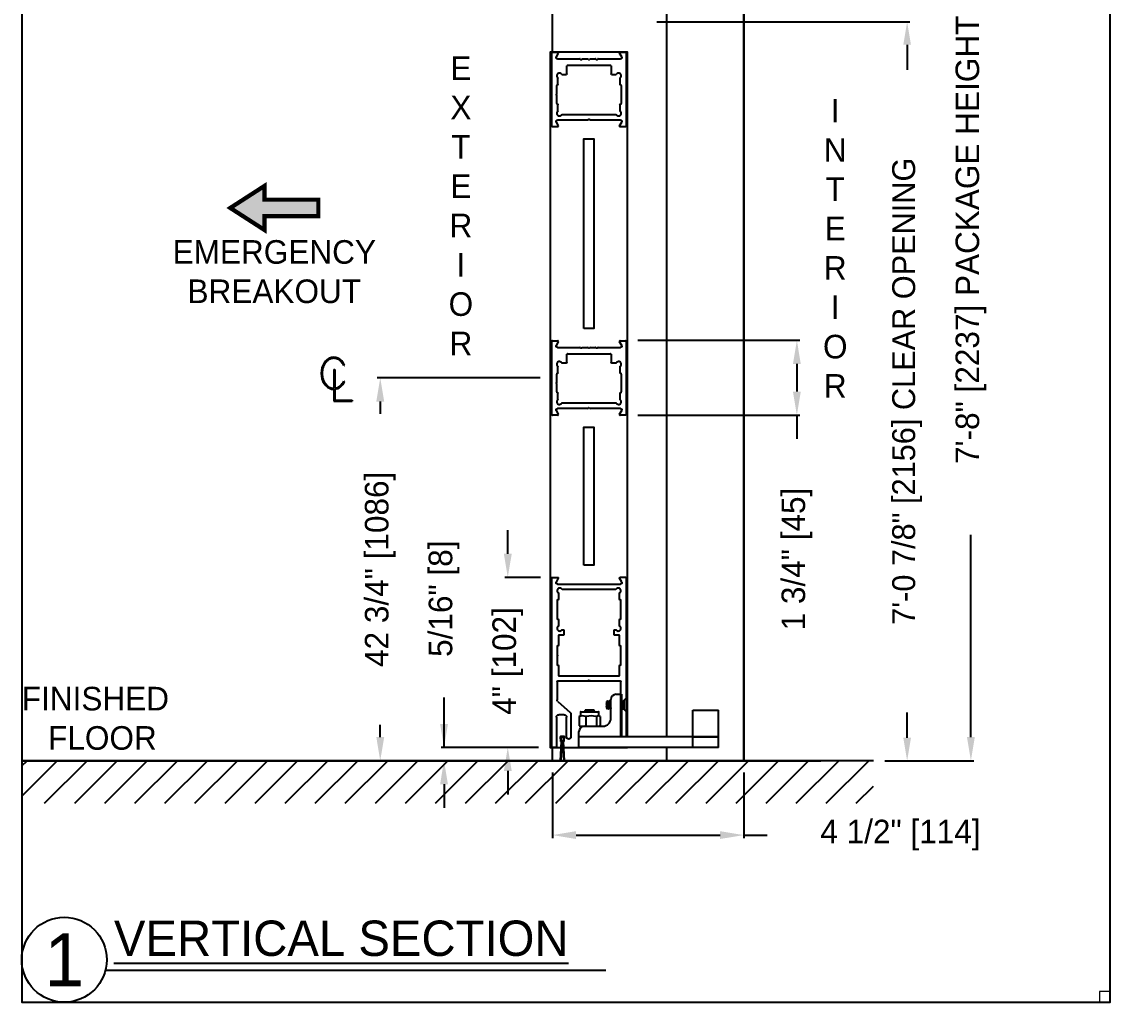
# Model space of a CAD drawing. Header units: inches. Extents: x 0 to 234, y -37 to 292.
# Drawn here: x 0 to 25.6, y -36.98 to -13.92 of the extents above; entities that cross this region are included whole.
import ezdxf

# ---------------------------------------------------------------- set-up
doc = ezdxf.new("R2010")
doc.units = ezdxf.units.IN
doc.header["$MEASUREMENT"] = 0
doc.header["$PDSIZE"] = -1
doc.linetypes.add('HIDDEN', pattern=[0.075, 0.05, -0.025])
doc.layers.get('0').update_dxf_attribs({"lineweight": 25})
doc.layers.get('Defpoints').update_dxf_attribs({"lineweight": 0})
for name, color, linetype, lineweight in [('DIM', 7, 'Continuous', 25), ('NOTES', 7, 'Continuous', 25), ('OBJECTS', 7, 'Continuous', 25)]:
    doc.layers.add(name, color=color, linetype=linetype, lineweight=lineweight)
doc.layers.add('ZOOM BOUNDARY', color=40, linetype='Continuous', lineweight=25, plot=False)
doc.styles.add('DIM', font='ARRomD.shx')
doc.styles.get("Standard").update_dxf_attribs({"font": 'ARRomD.shx', "height": 0.36})
doc.dimstyles.get("Standard").update_dxf_attribs({"dimscale": 0, "dimtxt": 0.36, "dimasz": 0.4, "dimexe": 0.05, "dimexo": 0.2, "dimgap": 0.125, "dimtad": 0, "dimdec": 5, "dimzin": 0, "dimdsep": 46, "dimlunit": 4, "dimtxsty": 'DIM', "dimcen": 0.09, "dimclrd": 256, "dimclre": 256, "dimclrt": 256, "dimadec": 0, "dimazin": 0, "dimtfac": 1, "dimtdec": 4, "dimtofl": 0, "dimtmove": 0, "dimatfit": 3, "dimfxl": 1, "dimfrac": 2, "dimtolj": 1, "dimtzin": 0, "dimlwd": -1, "dimlwe": -1, "dimarcsym": 0})

# ---------------------------------------------------------------- blocks, each defined once
blk = doc.blocks.new('A$C11392')
at = {"lineweight": 50}
blk.add_hatch(color=256, dxfattribs=at).paths.add_polyline_path([(0.807, 1.04), (0.807, 0.714), (2.071, 0.714), (2.071, 0.325), (0.807, 0.325), (0.807, 0), (0, 0.52)])
at = {"lineweight": 50, "const_width": 0.1}
blk.add_lwpolyline([(0.807, 0.325), (0.807, 0), (0, 0.52), (0.807, 1.04), (0.807, 0.714), (2.071, 0.714), (2.071, 0.325)], close=True, dxfattribs=at)
blk = doc.blocks.new('*D6710')
at = {"layer": 'Defpoints', "color": 0}
for p in [(12.477, -26.988), (11.432, -30.989), (12.432, -30.989)]:
    blk.add_point(p, dxfattribs=at)
at = {"layer": 'DIM'}
for p, q in [((11.432, -26.434), (11.432, -25.879)), ((12.2, -26.988), (11.363, -26.988)), ((12.155, -30.989), (11.363, -30.989)), ((11.432, -31.543), (11.432, -32.098))]:
    blk.add_line(p, q, dxfattribs=at)
for points in [[(11.34, -26.434), (11.525, -26.434), (11.432, -26.988)], [(11.525, -31.543), (11.34, -31.543), (11.432, -30.989)]]:
    blk.add_solid(points, dxfattribs=at)
at = {"layer": 'DIM', "insert": (11.432, -28.955), "char_height": 0.5548, "attachment_point": 5, "rotation": 90, "style": 'DIM'}
blk.add_mtext('\\A1;4" [102]', dxfattribs=at)
blk = doc.blocks.new('A$C2040')
at = {"color": 0, "linetype": 'ByBlock', "lineweight": -2, "ltscale": 5}
for p, q in [((0.001, 0.56), (0.005, 0.45)), ((0.089, 0.57), (0.011, 0.57)), ((0.022, 0.55), (0.078, 0.55)), ((0.024, 0.47), (0.022, 0.55)), ((0.078, 0.55), (0.076, 0.47)), ((0.095, 0.45), (0.099, 0.56)), ((0.024, 0.45), (0, 0)), ((0.005, 0.45), (0.024, 0.45)), ((0.02, 0), (0.045, 0.47)), ((0.045, 0.47), (0.024, 0.47)), ((0.055, 0.47), (0.08, 0)), ((0.076, 0.47), (0.055, 0.47)), ((0.076, 0.45), (0.095, 0.45)), ((0.1, 0), (0.076, 0.45)), ((0, 0), (0.02, 0)), ((0.08, 0), (0.1, 0))]:
    blk.add_line(p, q, dxfattribs=at)
for centre, start, end in [((0.011, 0.56), 90, 182), ((0.089, 0.56), 358, 90)]:
    blk.add_arc(centre, 0.01, start, end, dxfattribs=at)
blk = doc.blocks.new('A$C18881')
at = {"color": 0, "linetype": 'ByBlock', "lineweight": -2, "ltscale": 5}
blk.add_blockref('A$C2040', (0.049, 0), dxfattribs=at)
blk = doc.blocks.new('*D6711')
at = {"layer": 'Defpoints', "color": 0}
for p in [(12.432, -30.989), (9.932, -31.301), (12.482, -31.301)]:
    blk.add_point(p, dxfattribs=at)
at = {"layer": 'DIM'}
for p, q in [((9.932, -30.989), (9.932, -29.816)), ((9.932, -30.434), (9.932, -29.879)), ((12.155, -30.989), (9.863, -30.989)), ((9.932, -31.856), (9.932, -32.411))]:
    blk.add_line(p, q, dxfattribs=at)
for points in [[(9.84, -30.434), (10.025, -30.434), (9.932, -30.989)], [(10.025, -31.856), (9.84, -31.856), (9.932, -31.301)]]:
    blk.add_solid(points, dxfattribs=at)
at = {"layer": 'DIM', "insert": (9.932, -27.49), "char_height": 0.5548, "attachment_point": 5, "rotation": 90, "style": 'DIM'}
blk.add_mtext('\\A1;5/16" [8]', dxfattribs=at)
blk = doc.blocks.new('*D6712')
at = {"layer": 'Defpoints', "color": 0}
for p in [(16.982, -6.792), (20.032, -31.301), (22.326, -31.301)]:
    blk.add_point(p, dxfattribs=at)
at = {"layer": 'DIM'}
for p, q in [((17.259, -6.792), (22.395, -6.792)), ((22.326, -7.347), (22.326, -12.109)), ((22.326, -30.746), (22.326, -25.984)), ((20.309, -31.301), (22.395, -31.301))]:
    blk.add_line(p, q, dxfattribs=at)
for points in [[(22.418, -7.347), (22.233, -7.347), (22.326, -6.792)], [(22.233, -30.746), (22.418, -30.746), (22.326, -31.301)]]:
    blk.add_solid(points, dxfattribs=at)
at = {"layer": 'DIM', "insert": (22.326, -19.047), "char_height": 0.5548, "attachment_point": 5, "rotation": 90, "style": 'DIM'}
blk.add_mtext('\\A1;{7\'-8" [2237] PACKAGE HEIGHT}', dxfattribs=at)
blk = doc.blocks.new('*D6713')
at = {"layer": 'Defpoints', "color": 0}
for p in [(14.672, -13.917), (20.826, -13.917), (20.032, -31.301)]:
    blk.add_point(p, dxfattribs=at)
at = {"layer": 'DIM'}
for p, q in [((14.942, -13.917), (20.893, -13.917)), ((20.826, -14.457), (20.826, -15.049)), ((20.826, -30.761), (20.826, -30.169)), ((20.302, -31.301), (20.893, -31.301))]:
    blk.add_line(p, q, dxfattribs=at)
for points in [[(20.916, -14.457), (20.736, -14.457), (20.826, -13.917)], [(20.736, -30.761), (20.916, -30.761), (20.826, -31.301)]]:
    blk.add_solid(points, dxfattribs=at)
at = {"layer": 'DIM', "insert": (20.826, -22.609), "char_height": 0.54, "attachment_point": 5, "rotation": 90, "style": 'DIM'}
blk.add_mtext('\\A1;{7\'-0 7/8" [2156] CLEAR OPENING}', dxfattribs=at)
blk = doc.blocks.new('*D6715')
at = {"layer": 'Defpoints', "color": 0}
for p in [(8.432, -22.296), (12.467, -22.296), (12.482, -31.301)]:
    blk.add_point(p, dxfattribs=at)
at = {"layer": 'DIM'}
for p, q in [((12.19, -22.296), (8.363, -22.296)), ((8.432, -22.851), (8.432, -23.138)), ((8.432, -30.746), (8.432, -30.459))]:
    blk.add_line(p, q, dxfattribs=at)
for points in [[(8.525, -22.851), (8.34, -22.851), (8.432, -22.296)], [(8.34, -30.746), (8.525, -30.746), (8.432, -31.301)]]:
    blk.add_solid(points, dxfattribs=at)
at = {"layer": 'DIM', "insert": (8.432, -26.799), "char_height": 0.5548, "attachment_point": 5, "rotation": 90, "style": 'DIM'}
blk.add_mtext('\\A1;{42 3/4" [1086]}', dxfattribs=at)
blk = doc.blocks.new('A$C3689')
at = {"color": 0, "linetype": 'ByBlock', "lineweight": -2}
for p, q in [((0.167, 0.324), (0.188, 0.333)), ((-0.066, 0.226), (-0.043, 0.226)), ((-0.066, 0.226), (-0.066, -0.213)), ((-0.043, 0.226), (-0.043, -0.212)), ((-0.066, -0.236), (-0.066, -0.516)), ((-0.043, -0.235), (-0.043, -0.493)), ((0.167, -0.044), (0.188, -0.054)), ((-0.043, -0.493), (0.363, -0.493)), ((0.363, -0.493), (0.363, -0.516)), ((-0.066, -0.516), (0.363, -0.516))]:
    blk.add_line(p, q, dxfattribs=at)
for start_param, end_param in [(-1.029349, 3.141593), (3.219218, 4.17279)]:
    blk.add_ellipse((-0.066, 0.14), major_axis=(0, 0.376), ratio=0.788732, start_param=start_param, end_param=end_param, dxfattribs=at)
for points, knots in [([(0.167, 0.324), (0.162, 0.334), (0.152, 0.353), (0.134, 0.38), (0.115, 0.405), (0.093, 0.427), (0.07, 0.446), (0.046, 0.462), (0.021, 0.475), (-0.005, 0.484), (-0.032, 0.49), (-0.058, 0.493), (-0.085, 0.492), (-0.112, 0.488), (-0.138, 0.481), (-0.164, 0.47), (-0.189, 0.456), (-0.213, 0.438), (-0.235, 0.418), (-0.256, 0.395), (-0.275, 0.369), (-0.291, 0.341), (-0.306, 0.311), (-0.318, 0.279), (-0.328, 0.245), (-0.335, 0.21), (-0.339, 0.175), (-0.34, 0.139), (-0.339, 0.104), (-0.335, 0.068), (-0.328, 0.034), (-0.318, 0), (-0.306, -0.032), (-0.291, -0.062), (-0.274, -0.09), (-0.255, -0.116), (-0.235, -0.139), (-0.212, -0.159), (-0.188, -0.177), (-0.164, -0.191), (-0.138, -0.202), (-0.112, -0.209), (-0.088, -0.213), (-0.072, -0.213), (-0.066, -0.213)], [0, 0, 0, 0, 0.033269, 0.065719, 0.097292, 0.127963, 0.157741, 0.186675, 0.214852, 0.242401, 0.269486, 0.296298, 0.323048, 0.34995, 0.377208, 0.405004, 0.433487, 0.462768, 0.492919, 0.523971, 0.555919, 0.588722, 0.622314, 0.656598, 0.691462, 0.726773, 0.76239, 0.79816, 0.833928, 0.86954, 0.904845, 0.939699, 0.973972, 1.007549, 1.040338, 1.072269, 1.103305, 1.133439, 1.162705, 1.191174, 1.218958, 1.246208, 1.273105, 1.291626, 1.291626, 1.291626, 1.291626]), ([(-0.043, -0.212), (-0.039, -0.212), (-0.026, -0.21), (-0.005, -0.205), (0.021, -0.195), (0.047, -0.183), (0.071, -0.166), (0.094, -0.147), (0.115, -0.125), (0.135, -0.1), (0.153, -0.073), (0.163, -0.054), (0.167, -0.044)], [1.3146561, 1.3146561, 1.3146561, 1.3146561, 1.32667, 1.3537613, 1.3813205, 1.4095106, 1.4384591, 1.4682535, 1.4989411, 1.5305307, 1.5629963, 1.5962801, 1.5962801, 1.5962801, 1.5962801])]:
    blk.add_open_spline(points, degree=3, knots=knots, dxfattribs=at)
blk = doc.blocks.new('A$C7232')
at = {"color": 0, "linetype": 'ByBlock', "lineweight": -2}
for p, q in [((0, 0.015), (0, 1.735)), ((0.015, 1.75), (0.141, 1.75)), ((0.154, 1.728), (0.104, 1.641)), ((0.131, 1.594), (0.662, 1.594)), ((0.669, 1.591), (0.683, 1.577)), ((0.697, 1.577), (0.711, 1.591)), ((0.718, 1.594), (0.847, 1.594)), ((0.854, 1.591), (0.868, 1.577)), ((0.882, 1.577), (0.896, 1.591)), ((0.903, 1.594), (1.032, 1.594)), ((1.039, 1.591), (1.053, 1.577)), ((1.067, 1.577), (1.081, 1.591)), ((1.088, 1.594), (1.619, 1.594)), ((1.646, 1.641), (1.596, 1.728)), ((1.609, 1.75), (1.735, 1.75)), ((1.75, 1.735), (1.75, 0.015)), ((0.356, 1.241), (0.356, 1.434)), ((0.366, 1.444), (1.384, 1.444)), ((1.394, 1.434), (1.394, 1.241)), ((0.146, 0.996), (0.146, 1.143)), ((0.234, 1.231), (0.346, 1.231)), ((1.404, 1.231), (1.516, 1.231)), ((1.604, 1.143), (1.604, 0.996)), ((0.115, 0.776), (0.115, 0.966)), ((0.13, 0.981), (0.131, 0.981)), ((1.619, 0.981), (1.62, 0.981)), ((1.635, 0.966), (1.635, 0.546)), ((0.115, 0.546), (0.115, 0.736)), ((0.131, 0.531), (0.13, 0.531)), ((0.146, 0.369), (0.146, 0.516)), ((1.604, 0.516), (1.604, 0.369)), ((1.62, 0.531), (1.619, 0.531)), ((1.516, 0.281), (0.234, 0.281)), ((0.141, 0), (0.015, 0)), ((0.104, 0.11), (0.154, 0.023)), ((0.847, 0.156), (0.131, 0.156)), ((0.868, 0.173), (0.854, 0.159)), ((0.896, 0.159), (0.882, 0.173)), ((1.619, 0.156), (0.903, 0.156)), ((1.596, 0.023), (1.646, 0.11)), ((1.735, 0), (1.609, 0))]:
    blk.add_line(p, q, dxfattribs=at)
for centre, radius, start, end in [((0.015, 1.735), 0.015, 90, 180), ((0.141, 1.735), 0.015, 330, 90), ((0.662, 1.584), 0.01, 45, 90), ((0.718, 1.584), 0.01, 90, 135), ((0.847, 1.584), 0.01, 45, 90), ((0.903, 1.584), 0.01, 90, 135), ((1.032, 1.584), 0.01, 45, 90), ((1.088, 1.584), 0.01, 90, 135), ((1.609, 1.735), 0.015, 90, 210), ((1.735, 1.735), 0.015, 0, 90), ((0.366, 1.434), 0.01, 90, 180), ((1.384, 1.434), 0.01, 0, 90), ((0.177, 1.2), 0.06, 36.1063, 233.8937), ((1.573, 1.2), 0.06, 306.1063, 143.8937), ((0.13, 0.966), 0.015, 90, 180), ((1.62, 0.966), 0.015, 0, 90), ((0.115, 0.756), 0.01, 126.8699, 233.1301), ((0.13, 0.546), 0.015, 180, 270), ((1.62, 0.546), 0.015, 270, 0), ((0.177, 0.312), 0.06, 126.1063, 323.8937), ((1.573, 0.312), 0.06, 216.1063, 53.8937), ((0.015, 0.015), 0.015, 180, 270), ((0.141, 0.015), 0.015, 270, 30), ((0.847, 0.166), 0.01, 270, 315), ((0.903, 0.166), 0.01, 225, 270), ((1.609, 0.015), 0.015, 150, 270), ((1.735, 0.015), 0.015, 270, 0)]:
    blk.add_arc(centre, radius, start, end, dxfattribs=at)
at = {"color": 0, "linetype": 'ByBlock', "lineweight": -2, "extrusion": (0, 0, -1)}
for centre, radius, start, end in [((-0.131, 1.625), 0.031, 270, 30), ((-0.69, 1.584), 0.01, 225, 315), ((-0.875, 1.584), 0.01, 225, 315), ((-1.06, 1.584), 0.01, 225, 315), ((-1.619, 1.625), 0.031, 150, 270), ((-0.136, 1.143), 0.01, 126.1063, 180), ((-0.234, 1.241), 0.01, 270, 323.8937), ((-0.346, 1.241), 0.01, 180, 270), ((-1.404, 1.241), 0.01, 270, 0), ((-1.516, 1.241), 0.01, 216.1063, 270), ((-1.614, 1.143), 0.01, 0, 53.8937), ((-0.1, 0.776), 0.015, 180, 233.1301), ((-0.131, 0.996), 0.015, 180, 270), ((-1.619, 0.996), 0.015, 270, 0), ((-0.1, 0.736), 0.015, 126.8699, 180), ((-0.131, 0.516), 0.015, 90, 180), ((-1.619, 0.516), 0.015, 0, 90), ((-0.136, 0.369), 0.01, 180, 233.8937), ((-0.234, 0.271), 0.01, 36.1063, 90), ((-1.516, 0.271), 0.01, 90, 143.8937), ((-1.614, 0.369), 0.01, 306.1063, 0), ((-0.131, 0.125), 0.031, 330, 90), ((-0.875, 0.166), 0.01, 45, 135), ((-1.619, 0.125), 0.031, 90, 210)]:
    blk.add_arc(centre, radius, start, end, dxfattribs=at)
blk = doc.blocks.new('A$C6032')
at = {"color": 0, "linetype": 'ByBlock', "lineweight": -2, "ltscale": 5}
for p, q in [((0.01, 4), (0.141, 4)), ((0.104, 3.891), (0.154, 3.978)), ((1.619, 3.844), (0.131, 3.844)), ((1.596, 3.978), (1.646, 3.891)), ((1.74, 4), (1.609, 4)), ((0.156, 3.484), (0.156, 3.629)), ((0.246, 3.719), (1.504, 3.719)), ((1.594, 3.629), (1.594, 3.484)), ((0.125, 3.034), (0.125, 3.454)), ((0.14, 3.469), (0.141, 3.469)), ((1.609, 3.469), (1.61, 3.469)), ((1.625, 3.454), (1.625, 3.034)), ((0.141, 3.019), (0.14, 3.019)), ((0.156, 2.859), (0.156, 3.004)), ((1.594, 3.004), (1.594, 2.859)), ((1.61, 3.019), (1.609, 3.019)), ((0.156, 2.402), (0.156, 2.622)), ((0.171, 2.637), (0.266, 2.637)), ((0.266, 2.769), (0.246, 2.769)), ((0.281, 2.652), (0.281, 2.754)), ((1.469, 2.754), (1.469, 2.652)), ((1.504, 2.769), (1.484, 2.769)), ((1.484, 2.637), (1.579, 2.637)), ((1.594, 2.622), (1.594, 2.402)), ((0.125, 1.952), (0.125, 2.372)), ((0.14, 2.387), (0.141, 2.387)), ((1.609, 2.387), (1.61, 2.387)), ((1.625, 2.372), (1.625, 2.179)), ((1.625, 2.145), (1.625, 1.952)), ((0.141, 1.937), (0.14, 1.937)), ((1.61, 1.937), (1.609, 1.937))]:
    blk.add_line(p, q, dxfattribs=at)
for centre, radius, start, end in [((0.01, 3.99), 0.01, 90, 180), ((0.131, 3.875), 0.031, 150, 270), ((0.141, 3.985), 0.015, 330, 90), ((1.609, 3.985), 0.015, 90, 210), ((1.619, 3.875), 0.031, 270, 30), ((1.74, 3.99), 0.01, 0, 90), ((0.141, 3.629), 0.015, 0, 54.0792), ((0.246, 3.734), 0.015, 215.9208, 270), ((1.504, 3.734), 0.015, 270, 324.0792), ((1.609, 3.629), 0.015, 125.9208, 180), ((0.141, 3.484), 0.015, 270, 0), ((1.609, 3.484), 0.015, 180, 270), ((0.141, 3.004), 0.015, 0, 90), ((0.141, 2.859), 0.015, 305.9208, 0), ((1.609, 3.004), 0.015, 90, 180), ((1.609, 2.859), 0.015, 180, 234.0792), ((0.246, 2.754), 0.015, 90, 144.0792), ((0.266, 2.754), 0.015, 0, 90), ((0.266, 2.652), 0.015, 270, 0), ((1.484, 2.754), 0.015, 90, 180), ((1.484, 2.652), 0.015, 180, 270), ((1.504, 2.754), 0.015, 35.9208, 90), ((0.141, 2.402), 0.015, 270, 0), ((1.609, 2.402), 0.015, 180, 270), ((1.625, 2.162), 0.01, 120, 240), ((0.141, 1.922), 0.015, 0, 90), ((1.609, 1.922), 0.015, 90, 180)]:
    blk.add_arc(centre, radius, start, end, dxfattribs=at)
at = {"color": 0, "linetype": 'ByBlock', "lineweight": -2, "ltscale": 5, "extrusion": (0, 0, -1)}
for centre, radius, start, end in [((-0.185, 3.69), 0.06, 305.9208, 144.0792), ((-1.565, 3.69), 0.06, 35.9208, 234.0792), ((-0.14, 3.454), 0.015, 0, 90), ((-1.61, 3.454), 0.015, 90, 180), ((-0.185, 2.798), 0.06, 215.9208, 54.0792), ((-0.14, 3.034), 0.015, 270, 0), ((-1.565, 2.798), 0.06, 125.9208, 324.0792), ((-1.61, 3.034), 0.015, 180, 270), ((-0.171, 2.622), 0.015, 0, 90), ((-1.579, 2.622), 0.015, 90, 180), ((-0.14, 2.372), 0.015, 0, 90), ((-1.61, 2.372), 0.015, 90, 180), ((-1.615, 2.179), 0.01, 180, 240), ((-1.615, 2.145), 0.01, 120, 180), ((-0.14, 1.952), 0.015, 270, 0), ((-1.61, 1.952), 0.015, 180, 270)]:
    blk.add_arc(centre, radius, start, end, dxfattribs=at)
blk.add_wipeout([(1.75, 1.687), (1.75, 0), (1.64, 0), (1.64, 0.77), (1.401, 0.77), (1.401, 0.198), (1.301, 0.198), (1.301, 0.806), (1.625, 1.095), (1.625, 1.562), (0.125, 1.562), (0.125, 0), (0, 0), (0, 1.687)])
at = {"color": 0, "linetype": 'ByBlock', "lineweight": -2, "ltscale": 5}
for p, q in [((0, 3.99), (0, 0.01)), ((1.75, 0.01), (1.75, 3.99)), ((0.156, 1.702), (0.156, 1.922)), ((1.594, 1.922), (1.594, 1.702)), ((0.125, 0.01), (0.125, 1.552)), ((0.135, 1.562), (0.847, 1.562)), ((1.579, 1.687), (0.171, 1.687)), ((0.868, 1.579), (0.854, 1.565)), ((0.882, 1.579), (0.896, 1.565)), ((0.903, 1.562), (1.615, 1.562)), ((1.625, 1.552), (1.625, 1.117)), ((1.608, 1.08), (1.318, 0.821)), ((1.301, 0.784), (1.301, 0.248)), ((1.459, 0.77), (1.582, 0.77)), ((1.401, 0.248), (1.401, 0.712)), ((1.64, 0.712), (1.64, 0.01)), ((0.01, 0), (0.115, 0)), ((1.65, 0), (1.74, 0))]:
    blk.add_line(p, q, dxfattribs=at)
blk.add_line((0.135, 1.562), (1.615, 1.562))
for centre, radius, start, end in [((0.135, 1.552), 0.01, 90, 180), ((0.847, 1.572), 0.01, 270, 315), ((0.875, 1.572), 0.01, 45, 135), ((0.903, 1.572), 0.01, 225, 270), ((1.615, 1.552), 0.01, 0, 90), ((1.575, 1.117), 0.05, 311.6438, 0), ((1.351, 0.784), 0.05, 131.6438, 180), ((1.459, 0.712), 0.058, 90, 180), ((1.582, 0.712), 0.058, 0, 90), ((0.01, 0.01), 0.01, 180, 270), ((0.115, 0.01), 0.01, 270, 0), ((1.351, 0.248), 0.05, 180, 0), ((1.65, 0.01), 0.01, 180, 270), ((1.74, 0.01), 0.01, 270, 0)]:
    blk.add_arc(centre, radius, start, end, dxfattribs=at)
at = {"color": 0, "linetype": 'ByBlock', "lineweight": -2, "ltscale": 5, "extrusion": (0, 0, -1)}
for centre, start, end in [((-0.171, 1.702), 270, 0), ((-1.579, 1.702), 180, 270)]:
    blk.add_arc(centre, 0.015, start, end, dxfattribs=at)
blk = doc.blocks.new('*D6758')
at = {"layer": 'Defpoints', "color": 0}
for p in [(12.482, -31.301), (16.982, -31.301), (16.982, -33.051)]:
    blk.add_point(p, dxfattribs=at)
at = {"layer": 'DIM'}
for p, q in [((12.482, -31.578), (12.482, -33.12)), ((16.982, -31.578), (16.982, -33.12)), ((13.037, -33.051), (16.427, -33.051)), ((16.982, -33.051), (17.537, -33.051))]:
    blk.add_line(p, q, dxfattribs=at)
for points in [[(13.037, -32.959), (13.037, -33.143), (12.482, -33.051)], [(16.427, -33.143), (16.427, -32.959), (16.982, -33.051)]]:
    blk.add_solid(points, dxfattribs=at)
at = {"layer": 'DIM', "insert": (20.669, -33.051), "char_height": 0.5548, "attachment_point": 5, "style": 'DIM'}
blk.add_mtext('\\A1;4 1/2" [114]', dxfattribs=at)
blk = doc.blocks.new('A$C6494')
for p, q in [((0.654, 1.081), (0.646, 1.077)), ((0.646, 1.077), (0.646, 0.923)), ((0.665, 1.078), (0.655, 1.079)), ((0.656, 1.078), (0.656, 1.079)), ((0.663, 1.078), (0.659, 1.079)), ((0.665, 1.082), (0.662, 1.078)), ((0.663, 1.078), (0.664, 1.078)), ((0.671, 1.086), (0.664, 1.078)), ((0.676, 1.091), (0.672, 1.089)), ((0.685, 1.095), (0.676, 1.091)), ((0.691, 1.095), (0.685, 1.095)), ((0.685, 1.095), (0.685, 1.004)), ((0.698, 1.078), (0.693, 1.092)), ((0.706, 1.078), (0.697, 1.079)), ((0.705, 1.078), (0.701, 1.079)), ((0.713, 1.091), (0.703, 1.078)), ((0.705, 1.078), (0.705, 1.078)), ((0.717, 1.092), (0.706, 1.078)), ((0.721, 1.095), (0.719, 1.095)), ((0.732, 1.095), (0.721, 1.095)), ((0.739, 1.078), (0.734, 1.092)), ((0.748, 1.078), (0.739, 1.079)), ((0.746, 1.078), (0.742, 1.079)), ((0.751, 1.086), (0.745, 1.078)), ((0.746, 1.078), (0.747, 1.078)), ((0.751, 1.082), (0.747, 1.078)), ((0.751, 0.687), (0.751, 1.125)), ((0.876, 1.25), (1.001, 1.25)), ((1.001, 1.25), (1.001, 0.25)), ((1.009, 1.092), (1.001, 1.082)), ((1.004, 1.09), (1.001, 1.086)), ((1.013, 1.095), (1.01, 1.095)), ((1.024, 1.095), (1.013, 1.095)), ((1.031, 1.078), (1.026, 1.092)), ((1.04, 1.078), (1.031, 1.079)), ((1.038, 1.078), (1.034, 1.079)), ((1.046, 1.09), (1.037, 1.078)), ((1.038, 1.078), (1.039, 1.078)), ((1.051, 1.092), (1.039, 1.078)), ((1.055, 1.095), (1.052, 1.095)), ((1.065, 1.095), (1.055, 1.095)), ((1.146, 1.181), (1.065, 1.111)), ((1.065, 0.941), (1.065, 1.111)), ((1.146, 0.903), (1.146, 1.181)), ((0.035, 0.83), (0.035, 0.748)), ((0.045, 0.84), (0.092, 0.84)), ((0.092, 0.84), (0.457, 0.84)), ((0.148, 0.875), (0.134, 0.844)), ((0.354, 0.875), (0.148, 0.875)), ((0.356, 0.84), (0.353, 0.843)), ((0.363, 0.855), (0.354, 0.875)), ((0.355, 0.841), (0.357, 0.851)), ((0.357, 0.85), (0.36, 0.851)), ((0.364, 0.854), (0.36, 0.852)), ((0.467, 0.748), (0.467, 0.83)), ((0.646, 0.923), (0.661, 0.916)), ((0.661, 0.916), (0.663, 0.915)), ((0.664, 0.918), (0.669, 0.924)), ((0.667, 0.917), (0.67, 0.922)), ((0.667, 0.917), (0.669, 0.922)), ((0.668, 0.922), (0.677, 0.921)), ((0.67, 0.922), (0.673, 0.921)), ((0.676, 0.921), (0.68, 0.909)), ((0.682, 0.906), (0.685, 0.905)), ((0.685, 0.906), (0.683, 0.907)), ((0.685, 0.906), (0.685, 0.905)), ((0.685, 0.905), (0.694, 0.905)), ((0.695, 0.905), (0.694, 0.906)), ((0.694, 0.905), (0.697, 0.905)), ((0.7, 0.907), (0.697, 0.906)), ((0.698, 0.908), (0.711, 0.924)), ((0.7, 0.912), (0.698, 0.909)), ((0.702, 0.909), (0.712, 0.922)), ((0.71, 0.922), (0.719, 0.921)), ((0.712, 0.922), (0.715, 0.921)), ((0.718, 0.921), (0.722, 0.908)), ((0.725, 0.905), (0.736, 0.905)), ((0.736, 0.905), (0.736, 0.906)), ((0.736, 0.905), (0.738, 0.905)), ((0.742, 0.907), (0.738, 0.906)), ((0.742, 0.912), (0.739, 0.909)), ((0.74, 0.908), (0.751, 0.922)), ((0.744, 0.909), (0.751, 0.918)), ((1.001, 0.922), (1.003, 0.924)), ((1.001, 0.922), (1.011, 0.921)), ((1.001, 0.918), (1.004, 0.922)), ((1.004, 0.922), (1.006, 0.921)), ((1.01, 0.921), (1.014, 0.908)), ((1.017, 0.905), (1.065, 0.905)), ((1.065, 0.889), (1.065, 0.941)), ((1.065, 0.889), (1.146, 0.819)), ((1.146, 0.819), (1.146, 0.903)), ((2.675, 0.875), (3.285, 0.875)), ((2.675, 0.25), (2.675, 0.875)), ((3.285, 0.25), (3.285, 0.875)), ((0.005, 0.731), (0.02, 0.736)), ((0.005, 0.731), (0.005, 0.509)), ((0.028, 0.738), (0.02, 0.736)), ((0.084, 0.74), (0.048, 0.738)), ((0.121, 0.738), (0.084, 0.74)), ((0.164, 0.731), (0.121, 0.738)), ((0.23, 0.738), (0.164, 0.731)), ((0.164, 0.731), (0.164, 0.509)), ((0.287, 0.74), (0.23, 0.738)), ((0.343, 0.738), (0.287, 0.74)), ((0.41, 0.731), (0.343, 0.738)), ((0.433, 0.738), (0.41, 0.731)), ((0.41, 0.731), (0.41, 0.509)), ((0.453, 0.74), (0.433, 0.738)), ((0.473, 0.738), (0.453, 0.74)), ((0.497, 0.731), (0.473, 0.738)), ((0.482, 0.736), (0.474, 0.738)), ((0.497, 0.731), (0.497, 0.509)), ((0.02, 0.506), (0.005, 0.509)), ((0.02, 0.504), (0.035, 0.5)), ((0.035, 0.5), (0.084, 0.5)), ((0.084, 0.5), (0.164, 0.509)), ((0.084, 0.5), (0.126, 0.5)), ((0.126, 0.5), (0.563, 0.5)), ((0.164, 0.509), (0.287, 0.5)), ((0.287, 0.5), (0.41, 0.509)), ((0.41, 0.509), (0.453, 0.5)), ((0.453, 0.5), (0.497, 0.509)), ((0.467, 0.5), (0.482, 0.504))]:
    blk.add_line(p, q)
at = {"flags": 128}
for points in [[(0.671, 1.085), (0.674, 1.089), (0.68, 1.091), (0.683, 1.083), (0.682, 1.068), (0.679, 1.049), (0.673, 1.025), (0.665, 0.999), (0.655, 0.972), (0.652, 0.964)], [(0.665, 1.082), (0.674, 1.09), (0.675, 1.089)], [(0.685, 0.906), (0.69, 0.916), (0.697, 0.936), (0.705, 0.963), (0.713, 0.995), (0.719, 1.027), (0.724, 1.056), (0.726, 1.079), (0.724, 1.092), (0.721, 1.095), (0.718, 1.091)], [(0.72, 1.094), (0.715, 1.093), (0.713, 1.09)], [(1.001, 0.981), (1.002, 0.985), (1.009, 1.018), (1.014, 1.049), (1.017, 1.073), (1.017, 1.089), (1.014, 1.095), (1.01, 1.092)], [(1.012, 1.093), (1.009, 1.094), (1.005, 1.09)], [(1.022, 0.912), (1.028, 0.929), (1.036, 0.954), (1.044, 0.985), (1.051, 1.018), (1.056, 1.049), (1.059, 1.073), (1.058, 1.089), (1.055, 1.095), (1.051, 1.092)], [(1.053, 1.093), (1.05, 1.094), (1.047, 1.09)], [(0.662, 0.917), (0.662, 0.916), (0.666, 0.922), (0.672, 0.938), (0.677, 0.962), (0.683, 0.991), (0.685, 1.004)], [(0.709, 0.923), (0.705, 0.914), (0.702, 0.909)], [(0.723, 0.908), (0.723, 0.906), (0.727, 0.907), (0.73, 0.912)], [(0.751, 0.934), (0.747, 0.922), (0.742, 0.912)], [(0.751, 0.924), (0.747, 0.914), (0.744, 0.909)], [(1.015, 0.908), (1.015, 0.906), (1.019, 0.907), (1.022, 0.912)], [(0.048, 0.738), (0.025, 0.735), (0.005, 0.731)], [(0.005, 0.509), (0.025, 0.505), (0.084, 0.5)]]:
    blk.add_lwpolyline(points, dxfattribs=at)
for centre, radius, start, end in [((0.503, 1.053), 0.153, 346.2303, 10.1448), ((0.399, 1.05), 0.267, 341.2281, 5.9986), ((0.456, 1.06), 0.2, 347.4576, 4.8898), ((0.341, 1.064), 0.357, 336.8182, 2.1616), ((0.442, 1.045), 0.266, 332.0527, 6.927), ((0.491, 1.061), 0.202, 343.4732, 9.386), ((0.396, 1.059), 0.338, 334.311, 5.9264), ((0.383, 1.064), 0.357, 336.8182, 2.1616), ((0.484, 1.045), 0.266, 332.0524, 6.9273), ((0.876, 1.125), 0.125, 90, 180), ((0.688, 1.06), 0.338, 338.089, 5.632), ((0.675, 1.064), 0.357, 336.8182, 2.1616), ((0.775, 1.045), 0.266, 332.0529, 6.9268), ((0.045, 0.83), 0.01, 90, 180), ((0.195, 0.562), 0.287, 75.5141, 101.9862), ((0.287, -0.275), 1.143, 88.3979, 91.6021), ((0.208, 0.525), 0.347, 65.4, 82.0423), ((0.229, 0.567), 0.302, 65.9153, 85.02), ((0.312, 0.771), 0.0975, 58.8704, 85.7096), ((0.317, 0.812), 0.0564, 44.7384, 87.2933), ((0.457, 0.83), 0.01, 0, 90), ((1.817, 0.99), 1.165, 178.6933, 181.3067), ((0.329, 1.071), 0.431, 338.3718, 347.9696), ((0.025, 0.748), 0.01, 285, 0), ((0.477, 0.748), 0.01, 180, 255), ((0.563, 0.687), 0.188, 270, 0), ((0.126, 0.375), 0.125, 90, 180)]:
    blk.add_arc(centre, radius, start, end)
blk.add_wipeout([(3.28, 0), (3.28, 0.25), (0, 0.25), (0, 0)])
for p, q in [((0.001, 0.25), (0.001, 0.375)), ((2.555, 0.25), (0, 0.25)), ((0, 0), (0, 0.25)), ((2.555, 0), (0, 0)), ((1.001, 0.25), (0.001, 0.25)), ((2.675, 0.25), (2.555, 0.25)), ((2.68, 0), (2.555, 0)), ((2.675, 0.25), (3.285, 0.25)), ((3.28, 0.25), (2.68, 0.25)), ((2.68, 0), (2.68, 0.25)), ((3.28, 0), (2.68, 0)), ((3.28, 0), (3.28, 0.25))]:
    blk.add_line(p, q)
blk = doc.blocks.new('*D7066')
at = {"layer": 'Defpoints', "color": 0}
for p in [(14.217, -21.411), (14.217, -23.171), (18.232, -23.171)]:
    blk.add_point(p, dxfattribs=at)
at = {"layer": 'DIM'}
for p, q in [((14.494, -21.411), (18.301, -21.411)), ((18.232, -21.966), (18.232, -22.617)), ((14.494, -23.171), (18.301, -23.171)), ((18.232, -23.171), (18.232, -23.726))]:
    blk.add_line(p, q, dxfattribs=at)
for points in [[(18.324, -21.966), (18.14, -21.966), (18.232, -21.411)], [(18.14, -22.617), (18.324, -22.617), (18.232, -23.171)]]:
    blk.add_solid(points, dxfattribs=at)
at = {"layer": 'DIM', "insert": (18.232, -26.557), "char_height": 0.5548, "attachment_point": 5, "rotation": 90, "style": 'DIM'}
blk.add_mtext('\\A1;{1 3/4" [45]}', dxfattribs=at)

msp = doc.modelspace()

# ---------------------------------------------------------------- hatches: boundary and pattern name
h = msp.add_hatch()
h.set_pattern_fill('ANSI31', color=256, scale=4, style=0)
h.set_pattern_definition([(45, (-1679.68706, -1740.1038), (-0.35355339, 0.35355339), [])])
h.paths.add_polyline_path([(0, -31.301032), (0, -32.301032), (20.032032, -32.301032), (20.032032, -31.301032)])

# ---------------------------------------------------------------- linework, layer by layer
at = {"linetype": 'HIDDEN', "ltscale": 15}
msp.add_line((11.482032, -31.301032), (3, -31.301032), dxfattribs=at)
msp.add_line((13.741483, -36.233197), (1.968246, -36.233197))
for points in [[(15.162032, -13.291885), (15.162032, -31.301032), (16.982032, -31.301032), (16.982032, -13.291885)], [(13.224062, -21.133475), (13.224062, -16.673729), (13.460062, -16.673729), (13.460062, -21.133475)], [(13.224062, -26.70047), (13.224062, -23.453475), (13.460062, -23.453475), (13.460062, -26.70047)]]:
    msp.add_lwpolyline(points, close=True)
for points in [[(0, -31.301032), (18.794532, -31.301032)], [(20.032032, -31.301032), (0, -31.301032)]]:
    msp.add_lwpolyline(points)
at = {"layer": 'Defpoints'}
msp.add_lwpolyline([(25.603065, -36.983197), (25.603065, -36.733197), (25.353065, -36.733197), (25.353065, -36.983197)], close=True, dxfattribs=at)
at = {"layer": 'NOTES'}
msp.add_circle((1, -35.983197), 1, dxfattribs=at)
at = {"layer": 'ZOOM BOUNDARY'}
msp.add_lwpolyline([(0, 0), (0, -36.983197), (25.603065, -36.983197), (25.603065, 0)], close=True, dxfattribs=at)

# ---------------------------------------------------------------- block references
at = {"rotation": 360}
for p in [(12.467062, -16.385729), (12.467062, -23.171475)]:
    msp.add_blockref('A$C7232', p, dxfattribs=at)
for name, p in [('A$C3689', (7.405101, -22.326612)), ('A$C18881', (12.618054, -31.301032))]:
    msp.add_blockref(name, p)
at = {"layer": 'OBJECTS'}
msp.add_blockref('A$C11392', (4.904434, -18.817164), dxfattribs=at)

# ---------------------------------------------------------------- texts
at = {"layer": 'NOTES'}
for s, insert, char_height, width, attachment_point in [('{E\\PX\\PT\\PE\\PR\\PI\\PO\\PR}', (10.329222, -18.245928), 0.555, 1, 5), ('{I\\PN\\PT\\PE\\PR\\PI\\PO\\PR}', (19.134843, -19.245928), 0.555, 1, 5), ('{\\FARROMD.SHX|c0;EMERGENCY\\PBREAKOUT}', (5.939821, -19.798635), 0.555, 3.85844405, 5), ('{FINISHED\\P   FLOOR}', (0, -31.051032), 0.555, 8.74096581, 7), ('{\\LVERTICAL SECTION}', (2.167592, -35.483997), 0.832, 17.73581237, 4), ('{1}', (1, -35.983197), 1.248, 2.59581338, 5)]:
    msp.add_mtext(s, dxfattribs=dict(at, insert=insert, char_height=char_height, width=width, attachment_point=attachment_point))

# ---------------------------------------------------------------- dimensions: what is measured, and where the dimension line sits
at = {"layer": 'DIM'}
for base, p1, p2, text, override, picture, middle in [((22.325665, -31.301032), (16.982032, -6.79197), (20.032032, -31.301032), '{7\'-8" [2237] PACKAGE HEIGHT}', {"dimscale": 1.387, "dimtxt": 0.4, "dimlfac": 1, "dimse1": 0, "dimfxlon": 0, "dimtolj": 1}, '*D6712', (22.325665, -19.046501)), ((20.825665, -13.91697), (20.032032, -31.301032), (14.672032, -13.91697), '{7\'-0 7/8" [2156] CLEAR OPENING}', {"dimscale": 1.35, "dimtxt": 0.4, "dimse1": 0, "dimtofl": 1, "dimfxlon": 0, "dimtolj": 1}, '*D6713', (20.825665, -22.609001)), ((8.432062, -22.296475), (12.482032, -31.301032), (12.467062, -22.296475), '{42 3/4" [1086]}', {"dimscale": 1.387, "dimtxt": 0.4, "dimlfac": 1, "dimfxlon": 0, "dimtolj": 1}, '*D6715', (8.432062, -26.798754))]:
    dim = msp.add_linear_dim(base=base, p1=p1, p2=p2, angle=90, text=text, dimstyle='Standard', override=override, dxfattribs=at)
    dim.commit()
    dim.dimension.update_dxf_attribs({"geometry": picture, "text_midpoint": middle})
for base, p1, p2, angle, override, picture, middle in [((11.432062, -30.988532), (12.477049, -26.98847), (12.432062, -30.988532), 90, {"dimscale": 1.387, "dimtxt": 0.4, "dimlfac": 1, "dimfxlon": 0}, '*D6710', (11.432062, -28.954656)), ((9.932062, -31.301032), (12.432062, -30.988532), (12.482299, -31.301032), 90, {"dimscale": 1.387, "dimtxt": 0.4, "dimlfac": 1, "dimse1": 0, "dimse2": 1, "dimfxlon": 0}, '*D6711', (9.932062, -27.489905)), ((16.982032, -33.051032), (12.482032, -31.301032), (16.982032, -31.301032), 0, {"dimscale": 1.387, "dimtxt": 0.4, "dimlfac": 1, "dimfxlon": 0, "dimtolj": 1}, '*D6758', (20.669141, -33.051032))]:
    dim = msp.add_linear_dim(base=base, p1=p1, p2=p2, angle=angle, dimstyle='Standard', override=override, dxfattribs=at)
    dim.commit()
    dim.dimension.update_dxf_attribs({"geometry": picture, "text_midpoint": middle, "dimtype": 160})

# ---------------------------------------------------------------- next in the draw order: block references
at = {"xscale": -1}
msp.add_blockref('A$C6032', (14.217076, -30.988532), dxfattribs=at)

# ---------------------------------------------------------------- next in the draw order: linework, layer by layer
for points in [[(12.482032, -14.635729), (12.482032, -6.791885), (16.982032, -6.791885), (16.982032, -31.301032), (12.482032, -31.301032), (12.482032, -30.988532)], [(12.432062, -21.113997), (12.432062, -30.988532), (14.252062, -30.988532), (14.252062, -14.63573), (12.432062, -14.635729), (12.432062, -21.113997)]]:
    msp.add_lwpolyline(points)

# ---------------------------------------------------------------- next in the draw order: dimensions: what is measured, and where the dimension line sits
at = {"layer": 'DIM'}
dim = msp.add_linear_dim(base=(18.232032, -23.171475), p1=(14.217062, -21.411475), p2=(14.217062, -23.171475), angle=90, text='{<>[]}', dimstyle='Standard', override={"dimscale": 1.387, "dimtxt": 0.4, "dimlfac": 1, "dimfxlon": 0, "dimtolj": 1}, dxfattribs=at)
dim.commit()
dim.dimension.update_dxf_attribs({"geometry": '*D7066', "text_midpoint": (18.232032, -26.556828), "dimtype": 160})

# ---------------------------------------------------------------- next in the draw order: block references
msp.add_blockref('A$C6494', (13.106062, -30.988532))

doc.saveas('drawing.dxf')
